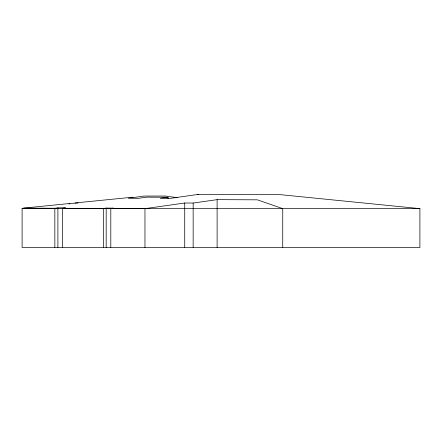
<?xml version="1.0" encoding="UTF-8"?>
<svg xmlns="http://www.w3.org/2000/svg" width="442" height="442" viewBox="0 0 442 442"><rect width="100%" height="100%" fill="white"/><g stroke="black" fill="none" stroke-linecap="round" stroke-linejoin="round"><path stroke-width="0.66" d="M68.946 204.055L70.875 203.386L78.14 203.011M417.165 208.635L419.9 208.641L419.9 247.481L22.1 247.481L22.1 208.641L23.619 208.116L54.847 208.254L57.891 207.817L65.526 207.867L62.571 208.287L62.571 247.481M168.043 198.591L168.043 197.248L160.231 198.359L170.203 198.381L197.441 194.519L278.919 194.519L419.182 208.563M62.571 208.287L103.478 208.469L106.174 208.088L113.362 208.132L110.804 208.497L110.804 247.481M110.804 208.497L144.965 208.641L184.723 203.011L193.154 203.044L217.116 199.646L257.388 199.828L282.742 208.641L282.742 247.481M23.829 208.094L69.759 203.497M74.98 202.972L132.987 197.165M174.783 197.701L177.22 197.69L165.568 196.038L143.899 196.071L128.279 198.287L138.517 198.314L146.683 197.154L168.043 197.248M23.465 208.641L22.1 208.641L419.9 208.641M197.441 194.519L198.778 194.712M217.116 199.646L217.116 247.481M193.154 203.044L193.154 247.481M184.723 203.011L184.723 247.481M144.965 208.641L144.965 247.481M106.174 208.088L106.174 247.481M103.478 208.469L103.478 247.481M57.891 207.817L57.891 247.481M54.847 208.254L54.847 247.481"/></g></svg>
